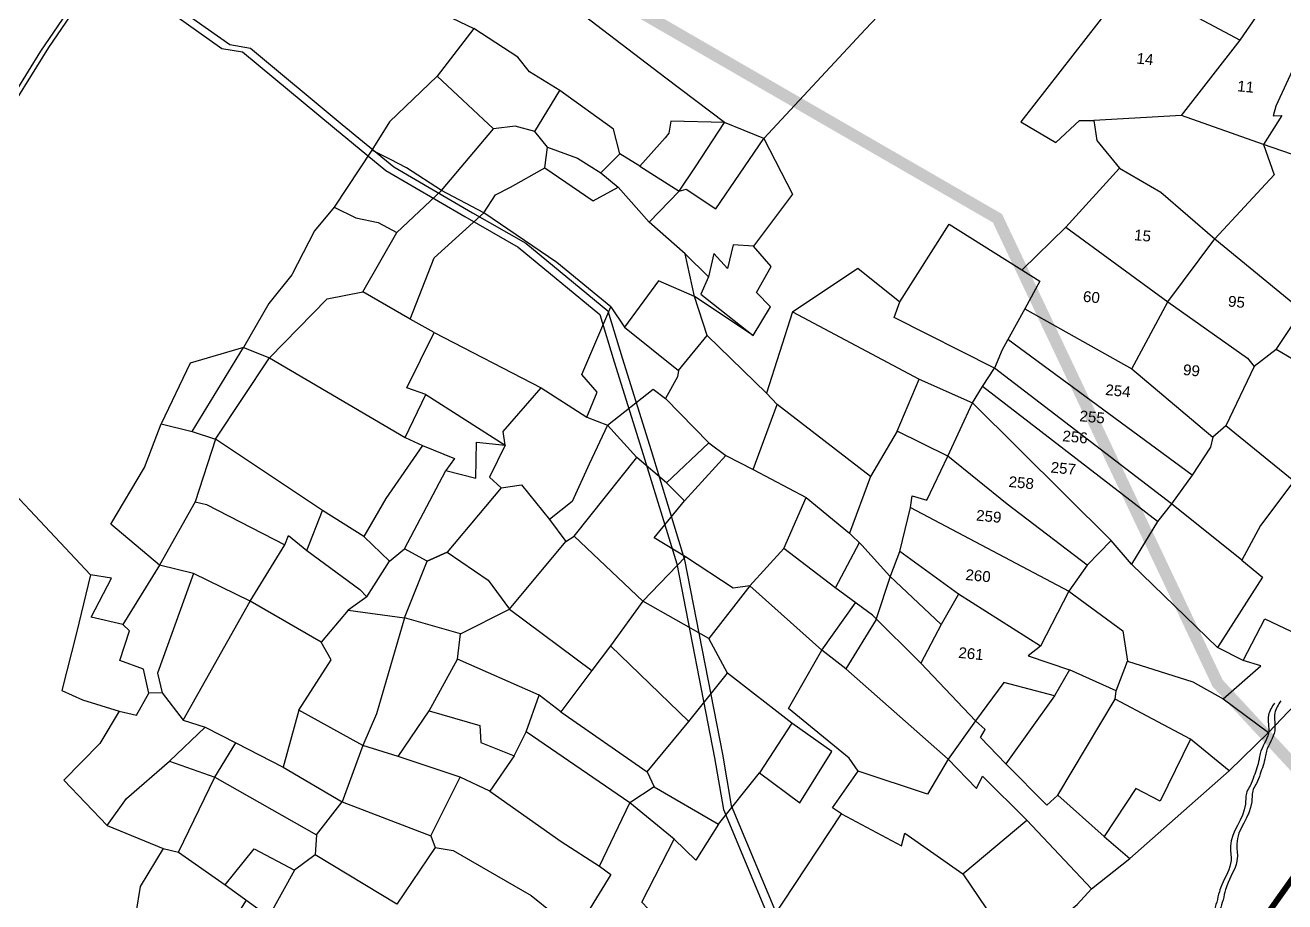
# Model space of a CAD drawing. Header units: millimetres. Extents: x 378349 to 385769, y 1843140 to 1853030.
# Drawn here: x 381897 to 384012, y 1848309 to 1849781 of the extents above; entities that cross this region are included whole.
import ezdxf

# ---------------------------------------------------------------- set-up
doc = ezdxf.new("R2010")
doc.units = ezdxf.units.MM
for name, color, linetype in [('BND', 6, 'Continuous'), ('Boundry', 5, 'Continuous'), ('Plot', 7, 'Continuous'), ('ROAD', 1, 'Continuous'), ('ROADS', 50, 'Continuous'), ('Stream', 4, 'Continuous'), ('TEXT', 7, 'Continuous')]:
    doc.layers.add(name, color=color, linetype=linetype)
doc.styles.get("Standard").update_dxf_attribs({"font": 'arial.ttf'})

msp = doc.modelspace()

# ---------------------------------------------------------------- linework, layer by layer
at = {"layer": 'BND', "lineweight": 30, "const_width": 10}
msp.add_lwpolyline([(384954.5, 1851052.3), (385140.9, 1850613.9), (385322.4, 1850152.6), (385460.7, 1849837.3), (385152, 1849518.7), (385119.7, 1849472.4), (384811.7, 1849128.7), (384576.7, 1849193.3), (384366.2, 1848960.2), (384423.3, 1848846), (384386.6, 1848757.7), (384288.6, 1848702.7), (384115.6, 1848475.2), (383876.6, 1848139.6), (383736.5, 1847947.5), (383596.7, 1847793.9), (383554.9, 1847824.3)], dxfattribs=at)
at = {"layer": 'Boundry'}
msp.add_lwpolyline([(384954.5, 1851052.3), (385140.9, 1850613.9), (385322.4, 1850152.6), (385460.7, 1849837.3), (385152, 1849518.7), (385119.7, 1849472.4), (384811.7, 1849128.7), (384576.7, 1849193.3), (384366.2, 1848960.2), (384423.3, 1848846), (384386.6, 1848757.7), (384288.6, 1848702.7), (384115.6, 1848475.2), (383876.6, 1848139.6), (383736.5, 1847947.5), (383596.7, 1847793.9), (383554.9, 1847824.3)], dxfattribs=at)
msp.add_lwpolyline([(384954.5, 1851052.3), (385140.9, 1850613.9), (385322.4, 1850152.6), (385460.7, 1849837.3), (385152, 1849518.7), (385119.7, 1849472.4), (384811.7, 1849128.7), (384576.7, 1849193.3), (384366.2, 1848960.2), (384423.3, 1848846), (384386.6, 1848757.7), (384288.6, 1848702.7), (384115.6, 1848475.2), (383876.6, 1848139.6), (383736.5, 1847947.5), (383596.7, 1847793.9), (383554.9, 1847824.3)], dxfattribs=at)
at = {"layer": 'Plot'}
for points in [[(382863.8, 1849533.2), (382892.8, 1849508.9), (382944.8, 1849450.3), (382995.3, 1849502.5), (383022.6, 1849543.5), (383071.7, 1849617.5), (382972.8, 1849692.2), (382771.8, 1849846), (382463.4, 1850061.9), (382330.5, 1850148), (382324.2, 1850060.6), (382342.2, 1850020.5), (382320.3, 1850006.1), (382393.4, 1849898.7), (382463.4, 1850061.9)], [(382863.8, 1849533.2), (382892.8, 1849508.9), (382944.8, 1849450.3), (382995.3, 1849502.5), (383022.6, 1849543.5), (383071.7, 1849617.5), (382972.8, 1849692.2), (382771.8, 1849846), (382463.4, 1850061.9), (382330.5, 1850148), (382324.2, 1850060.6), (382342.2, 1850020.5), (382320.3, 1850006.1), (382393.4, 1849898.7), (382463.4, 1850061.9)], [(382863.8, 1849533.2), (382892.8, 1849508.9), (382944.8, 1849450.3), (382995.3, 1849502.5), (383022.6, 1849543.5), (383071.7, 1849617.5), (382972.8, 1849692.2), (382771.8, 1849846), (382463.4, 1850061.9), (382330.5, 1850148), (382324.2, 1850060.6), (382342.2, 1850020.5), (382320.3, 1850006.1), (382393.4, 1849898.7), (382463.4, 1850061.9)], [(383952.7, 1850110.1), (383889.2, 1849997.8), (383868.5, 1849948.2), (383817.3, 1849895.2), (383788, 1849835.7), (383937.7, 1849755.9), (383981.2, 1849819.4)], [(383952.7, 1850110.1), (383889.2, 1849997.8), (383868.5, 1849948.2), (383817.3, 1849895.2), (383788, 1849835.7), (383937.7, 1849755.9), (383981.2, 1849819.4)], [(383952.7, 1850110.1), (383889.2, 1849997.8), (383868.5, 1849948.2), (383817.3, 1849895.2), (383788, 1849835.7), (383937.7, 1849755.9), (383981.2, 1849819.4)], [(383559.4, 1850094.6), (383528.7, 1850007.5), (383308.2, 1849774.4), (383137.7, 1849590.7), (383185.8, 1849497.3), (383120.1, 1849409.8), (383086.3, 1849412.1), (383076.8, 1849372.8), (383053.4, 1849397.7), (383044.7, 1849358.5), (383032, 1849329.3), (383119.7, 1849260.1), (383148.6, 1849308.2), (383125.2, 1849332.5), (383150, 1849376.1), (383120.1, 1849409.8)], [(383559.4, 1850094.6), (383528.7, 1850007.5), (383308.2, 1849774.4), (383137.7, 1849590.7), (383185.8, 1849497.3), (383120.1, 1849409.8), (383086.3, 1849412.1), (383076.8, 1849372.8), (383053.4, 1849397.7), (383044.7, 1849358.5), (383032, 1849329.3), (383119.7, 1849260.1), (383148.6, 1849308.2), (383125.2, 1849332.5), (383150, 1849376.1), (383120.1, 1849409.8)], [(383559.4, 1850094.6), (383528.7, 1850007.5), (383308.2, 1849774.4), (383137.7, 1849590.7), (383185.8, 1849497.3), (383120.1, 1849409.8), (383086.3, 1849412.1), (383076.8, 1849372.8), (383053.4, 1849397.7), (383044.7, 1849358.5), (383032, 1849329.3), (383119.7, 1849260.1), (383148.6, 1849308.2), (383125.2, 1849332.5), (383150, 1849376.1), (383120.1, 1849409.8)], [(382393.4, 1849898.7), (382650.6, 1849775.7)], [(382393.4, 1849898.7), (382650.6, 1849775.7)], [(382393.4, 1849898.7), (382650.6, 1849775.7)], [(383788, 1849835.7), (383743.6, 1849843), (383569.1, 1849618.7), (383627.9, 1849584), (383667.6, 1849621.2), (383691.8, 1849621.1), (383696.8, 1849587.2), (383735, 1849541), (383804, 1849500.7), (383894.8, 1849422.1), (384041.3, 1849301.9), (384101, 1849381.7), (384169.7, 1849514.3), (383976.8, 1849580.9), (383994.3, 1849529.8), (383894.8, 1849422.1)], [(383788, 1849835.7), (383743.6, 1849843), (383569.1, 1849618.7), (383627.9, 1849584), (383667.6, 1849621.2), (383691.8, 1849621.1), (383696.8, 1849587.2), (383735, 1849541), (383804, 1849500.7), (383894.8, 1849422.1), (384041.3, 1849301.9), (384101, 1849381.7), (384169.7, 1849514.3), (383976.8, 1849580.9), (383994.3, 1849529.8), (383894.8, 1849422.1)], [(383788, 1849835.7), (383743.6, 1849843), (383569.1, 1849618.7), (383627.9, 1849584), (383667.6, 1849621.2), (383691.8, 1849621.1), (383696.8, 1849587.2), (383735, 1849541), (383804, 1849500.7), (383894.8, 1849422.1), (384041.3, 1849301.9), (384101, 1849381.7), (384169.7, 1849514.3), (383976.8, 1849580.9), (383994.3, 1849529.8), (383894.8, 1849422.1)], [(384059.7, 1849779.4), (383997.6, 1849645.3), (383993, 1849629), (384007.3, 1849629.6), (383976.8, 1849580.9)], [(384059.7, 1849779.4), (383997.6, 1849645.3), (383993, 1849629), (384007.3, 1849629.6), (383976.8, 1849580.9)], [(384059.7, 1849779.4), (383997.6, 1849645.3), (383993, 1849629), (384007.3, 1849629.6), (383976.8, 1849580.9)], [(383137.7, 1849590.7), (383071.7, 1849617.5), (382981.4, 1849619.7), (382978, 1849599.6), (382972.1, 1849591.8), (382929.6, 1849544.4), (382895.5, 1849564.8), (382885.2, 1849606.3), (382794.8, 1849671.4), (382744.2, 1849702.9), (382724.7, 1849727.4), (382650.6, 1849775.7), (382589.1, 1849695.7), (382508.9, 1849618.6), (382479.2, 1849571.4), (382416.1, 1849475.3), (382383.2, 1849436), (382345, 1849361.9), (382306.5, 1849313.8), (382263.7, 1849239.8), (382174.2, 1849213.5), (382125.5, 1849111.9), (382177.6, 1849099.1), (382263.7, 1849239.8), (382307.2, 1849222.5), (382404.4, 1849321.8), (382464.3, 1849333.4), (382521.3, 1849433.1), (382596.4, 1849503.7), (382683.6, 1849606.9), (382589.1, 1849695.7), (382589.1, 1849695.7)], [(383137.7, 1849590.7), (383071.7, 1849617.5), (382981.4, 1849619.7), (382978, 1849599.6), (382972.1, 1849591.8), (382929.6, 1849544.4), (382895.5, 1849564.8), (382885.2, 1849606.3), (382794.8, 1849671.4), (382744.2, 1849702.9), (382724.7, 1849727.4), (382650.6, 1849775.7), (382589.1, 1849695.7), (382508.9, 1849618.6), (382479.2, 1849571.4), (382416.1, 1849475.3), (382383.2, 1849436), (382345, 1849361.9), (382306.5, 1849313.8), (382263.7, 1849239.8), (382174.2, 1849213.5), (382125.5, 1849111.9), (382177.6, 1849099.1), (382263.7, 1849239.8), (382307.2, 1849222.5), (382404.4, 1849321.8), (382464.3, 1849333.4), (382521.3, 1849433.1), (382596.4, 1849503.7), (382683.6, 1849606.9), (382589.1, 1849695.7), (382589.1, 1849695.7)], [(383137.7, 1849590.7), (383071.7, 1849617.5), (382981.4, 1849619.7), (382978, 1849599.6), (382972.1, 1849591.8), (382929.6, 1849544.4), (382895.5, 1849564.8), (382885.2, 1849606.3), (382794.8, 1849671.4), (382744.2, 1849702.9), (382724.7, 1849727.4), (382650.6, 1849775.7), (382589.1, 1849695.7), (382508.9, 1849618.6), (382479.2, 1849571.4), (382416.1, 1849475.3), (382383.2, 1849436), (382345, 1849361.9), (382306.5, 1849313.8), (382263.7, 1849239.8), (382174.2, 1849213.5), (382125.5, 1849111.9), (382177.6, 1849099.1), (382263.7, 1849239.8), (382307.2, 1849222.5), (382404.4, 1849321.8), (382464.3, 1849333.4), (382521.3, 1849433.1), (382596.4, 1849503.7), (382683.6, 1849606.9), (382589.1, 1849695.7), (382589.1, 1849695.7)], [(383839, 1849629.5), (383937.7, 1849755.9)], [(383839, 1849629.5), (383937.7, 1849755.9)], [(383839, 1849629.5), (383937.7, 1849755.9)], [(382753.2, 1849602.8), (382794.8, 1849671.4)], [(382753.2, 1849602.8), (382794.8, 1849671.4)], [(382753.2, 1849602.8), (382794.8, 1849671.4)], [(382667.1, 1849466.2), (382687.2, 1849496), (382712.3, 1849509.2), (382770, 1849541.5), (382774.3, 1849576), (382753.2, 1849602.8), (382720.2, 1849611.5), (382683.6, 1849606.9)], [(382667.1, 1849466.2), (382687.2, 1849496), (382712.3, 1849509.2), (382770, 1849541.5), (382774.3, 1849576), (382753.2, 1849602.8), (382720.2, 1849611.5), (382683.6, 1849606.9)], [(382667.1, 1849466.2), (382687.2, 1849496), (382712.3, 1849509.2), (382770, 1849541.5), (382774.3, 1849576), (382753.2, 1849602.8), (382720.2, 1849611.5), (382683.6, 1849606.9)], [(383976.8, 1849580.9), (383839, 1849629.5), (383691.8, 1849621.1)], [(383976.8, 1849580.9), (383839, 1849629.5), (383691.8, 1849621.1)], [(383976.8, 1849580.9), (383839, 1849629.5), (383691.8, 1849621.1)], [(382995.3, 1849502.5), (383006.9, 1849505.8), (383057.1, 1849472.9), (383137.7, 1849590.7)], [(382995.3, 1849502.5), (383006.9, 1849505.8), (383057.1, 1849472.9), (383137.7, 1849590.7)], [(382995.3, 1849502.5), (383006.9, 1849505.8), (383057.1, 1849472.9), (383137.7, 1849590.7)], [(382596.4, 1849503.7), (382537.4, 1849541.7), (382510.7, 1849555.6), (382479.2, 1849571.4)], [(382596.4, 1849503.7), (382537.4, 1849541.7), (382510.7, 1849555.6), (382479.2, 1849571.4)], [(382596.4, 1849503.7), (382537.4, 1849541.7), (382510.7, 1849555.6), (382479.2, 1849571.4)], [(382774.3, 1849576), (382824.7, 1849557.7), (382863.8, 1849533.2), (382895.5, 1849564.8)], [(382774.3, 1849576), (382824.7, 1849557.7), (382863.8, 1849533.2), (382895.5, 1849564.8)], [(382774.3, 1849576), (382824.7, 1849557.7), (382863.8, 1849533.2), (382895.5, 1849564.8)], [(382770, 1849541.5), (382850.9, 1849486.2), (382892.8, 1849508.9)], [(382770, 1849541.5), (382850.9, 1849486.2), (382892.8, 1849508.9)], [(382770, 1849541.5), (382850.9, 1849486.2), (382892.8, 1849508.9)], [(382929.6, 1849544.4), (382995.3, 1849502.5)], [(382929.6, 1849544.4), (382995.3, 1849502.5)], [(382929.6, 1849544.4), (382995.3, 1849502.5)], [(383735, 1849541), (383644.6, 1849442), (383571.5, 1849370.4)], [(383735, 1849541), (383644.6, 1849442), (383571.5, 1849370.4)], [(383735, 1849541), (383644.6, 1849442), (383571.5, 1849370.4)], [(382465.9, 1848922.5), (382396.2, 1848966.4), (382216.6, 1849086), (382182.8, 1848980.6), (382122.6, 1848874.5), (382061.2, 1848774.8), (382007.9, 1848787.5), (382042.3, 1848852.7), (382006.7, 1848858.3), (381794.2, 1849084.5), (381513.9, 1849401.1), (381635.5, 1849489.3), (381605.1, 1849516.6), (381550.7, 1849484.9), (381474.6, 1849467.2), (381513.9, 1849401.1)], [(382465.9, 1848922.5), (382396.2, 1848966.4), (382216.6, 1849086), (382182.8, 1848980.6), (382122.6, 1848874.5), (382061.2, 1848774.8), (382007.9, 1848787.5), (382042.3, 1848852.7), (382006.7, 1848858.3), (381794.2, 1849084.5), (381513.9, 1849401.1), (381635.5, 1849489.3), (381605.1, 1849516.6), (381550.7, 1849484.9), (381474.6, 1849467.2), (381513.9, 1849401.1)], [(382465.9, 1848922.5), (382396.2, 1848966.4), (382216.6, 1849086), (382182.8, 1848980.6), (382122.6, 1848874.5), (382061.2, 1848774.8), (382007.9, 1848787.5), (382042.3, 1848852.7), (382006.7, 1848858.3), (381794.2, 1849084.5), (381513.9, 1849401.1), (381635.5, 1849489.3), (381605.1, 1849516.6), (381550.7, 1849484.9), (381474.6, 1849467.2), (381513.9, 1849401.1)], [(382543.5, 1849287.5), (382583.9, 1849390.6), (382667.1, 1849466.2), (382596.4, 1849503.7)], [(382543.5, 1849287.5), (382583.9, 1849390.6), (382667.1, 1849466.2), (382596.4, 1849503.7)], [(382543.5, 1849287.5), (382583.9, 1849390.6), (382667.1, 1849466.2), (382596.4, 1849503.7)], [(382416.1, 1849475.3), (382452.3, 1849457.8), (382489.8, 1849449.6), (382521.3, 1849433.1)], [(382416.1, 1849475.3), (382452.3, 1849457.8), (382489.8, 1849449.6), (382521.3, 1849433.1)], [(382416.1, 1849475.3), (382452.3, 1849457.8), (382489.8, 1849449.6), (382521.3, 1849433.1)], [(382880.6, 1849308), (382790.1, 1849382.6), (382667.1, 1849466.2)], [(382880.6, 1849308), (382790.1, 1849382.6), (382667.1, 1849466.2)], [(382880.6, 1849308), (382790.1, 1849382.6), (382667.1, 1849466.2)], [(383005.7, 1849397.4), (382944.8, 1849450.3)], [(383005.7, 1849397.4), (382944.8, 1849450.3)], [(383005.7, 1849397.4), (382944.8, 1849450.3)], [(383185.9, 1849300), (383295.4, 1849373.2), (383366, 1849316.8), (383449, 1849447.2), (383601.2, 1849351.5), (383576.1, 1849305.1), (383537.6, 1849236.2), (383524.7, 1849205.3), (383356.5, 1849290.1), (383366, 1849316.8)], [(383185.9, 1849300), (383295.4, 1849373.2), (383366, 1849316.8), (383449, 1849447.2), (383601.2, 1849351.5), (383576.1, 1849305.1), (383537.6, 1849236.2), (383524.7, 1849205.3), (383356.5, 1849290.1), (383366, 1849316.8)], [(383185.9, 1849300), (383295.4, 1849373.2), (383366, 1849316.8), (383449, 1849447.2), (383601.2, 1849351.5), (383576.1, 1849305.1), (383537.6, 1849236.2), (383524.7, 1849205.3), (383356.5, 1849290.1), (383366, 1849316.8)], [(383644.6, 1849442), (383816.1, 1849316.8), (383949.5, 1849222.2), (383960.9, 1849208)], [(383644.6, 1849442), (383816.1, 1849316.8), (383949.5, 1849222.2), (383960.9, 1849208)], [(383644.6, 1849442), (383816.1, 1849316.8), (383949.5, 1849222.2), (383960.9, 1849208)], [(383755.5, 1849204.4), (383816.1, 1849316.8), (383894.8, 1849422.1)], [(383755.5, 1849204.4), (383816.1, 1849316.8), (383894.8, 1849422.1)], [(383755.5, 1849204.4), (383816.1, 1849316.8), (383894.8, 1849422.1)], [(383316.6, 1849023.6), (383159.9, 1849144.4), (383142.2, 1849163.2), (383042.3, 1849260.1), (383021.3, 1849325.7), (383005.7, 1849397.4), (383044.7, 1849358.5)], [(383316.6, 1849023.6), (383159.9, 1849144.4), (383142.2, 1849163.2), (383042.3, 1849260.1), (383021.3, 1849325.7), (383005.7, 1849397.4), (383044.7, 1849358.5)], [(383316.6, 1849023.6), (383159.9, 1849144.4), (383142.2, 1849163.2), (383042.3, 1849260.1), (383021.3, 1849325.7), (383005.7, 1849397.4), (383044.7, 1849358.5)], [(383119.7, 1849260.1), (383021.3, 1849325.7), (382960.7, 1849351.8), (382903.3, 1849274.2), (382994.1, 1849201.4), (383042.3, 1849260.1)], [(383119.7, 1849260.1), (383021.3, 1849325.7), (382960.7, 1849351.8), (382903.3, 1849274.2), (382994.1, 1849201.4), (383042.3, 1849260.1)], [(383119.7, 1849260.1), (383021.3, 1849325.7), (382960.7, 1849351.8), (382903.3, 1849274.2), (382994.1, 1849201.4), (383042.3, 1849260.1)], [(382177.6, 1849099.1), (382216.6, 1849086), (382307.2, 1849222.5), (382535.3, 1849088.9), (382570.1, 1849160.8), (382537.8, 1849172), (382583.8, 1849265), (382543.5, 1849287.5), (382464.3, 1849333.4)], [(382177.6, 1849099.1), (382216.6, 1849086), (382307.2, 1849222.5), (382535.3, 1849088.9), (382570.1, 1849160.8), (382537.8, 1849172), (382583.8, 1849265), (382543.5, 1849287.5), (382464.3, 1849333.4)], [(382177.6, 1849099.1), (382216.6, 1849086), (382307.2, 1849222.5), (382535.3, 1849088.9), (382570.1, 1849160.8), (382537.8, 1849172), (382583.8, 1849265), (382543.5, 1849287.5), (382464.3, 1849333.4)], [(382840.3, 1849123.1), (382857.9, 1849164.7), (382831.9, 1849194.9), (382880.6, 1849308), (382903.3, 1849274.2)], [(382840.3, 1849123.1), (382857.9, 1849164.7), (382831.9, 1849194.9), (382880.6, 1849308), (382903.3, 1849274.2)], [(382840.3, 1849123.1), (382857.9, 1849164.7), (382831.9, 1849194.9), (382880.6, 1849308), (382903.3, 1849274.2)], [(383185.9, 1849300), (383142.2, 1849163.2)], [(383185.9, 1849300), (383142.2, 1849163.2)], [(383185.9, 1849300), (383142.2, 1849163.2)], [(383185.9, 1849300), (383398.2, 1849186.9), (383487.9, 1849146.8), (383504.9, 1849174.7), (383524.7, 1849205.3)], [(383185.9, 1849300), (383398.2, 1849186.9), (383487.9, 1849146.8), (383504.9, 1849174.7), (383524.7, 1849205.3)], [(383185.9, 1849300), (383398.2, 1849186.9), (383487.9, 1849146.8), (383504.9, 1849174.7), (383524.7, 1849205.3)], [(383576.1, 1849305.1), (383755.5, 1849204.4), (383891.5, 1849089.3)], [(383576.1, 1849305.1), (383755.5, 1849204.4), (383891.5, 1849089.3)], [(383576.1, 1849305.1), (383755.5, 1849204.4), (383891.5, 1849089.3)], [(384206, 1849104.8), (384131.1, 1849158.2), (383998, 1849236.7), (384041.3, 1849301.9)], [(384206, 1849104.8), (384131.1, 1849158.2), (383998, 1849236.7), (384041.3, 1849301.9)], [(384206, 1849104.8), (384131.1, 1849158.2), (383998, 1849236.7), (384041.3, 1849301.9)], [(382583.8, 1849265), (382763.7, 1849172.5), (382840.3, 1849123.1), (382875.3, 1849109.7), (382951.6, 1849170.1), (382972.3, 1849154.4)], [(382583.8, 1849265), (382763.7, 1849172.5), (382840.3, 1849123.1), (382875.3, 1849109.7), (382951.6, 1849170.1), (382972.3, 1849154.4)], [(382583.8, 1849265), (382763.7, 1849172.5), (382840.3, 1849123.1), (382875.3, 1849109.7), (382951.6, 1849170.1), (382972.3, 1849154.4)], [(383856.7, 1849025.4), (383547.5, 1849253.4)], [(383856.7, 1849025.4), (383547.5, 1849253.4)], [(383856.7, 1849025.4), (383547.5, 1849253.4)], [(383998, 1849236.7), (383960.9, 1849208), (383913.5, 1849108.3), (383891.5, 1849089.3), (383887.4, 1849072.7), (383856.7, 1849025.4), (383822.4, 1848977.7), (383798.8, 1848947.8), (383755.2, 1848876.2), (383720.8, 1848916.2), (383680.6, 1848874.4), (383649.6, 1848830.7), (383602.3, 1848738.7), (383581.2, 1848722.1), (383650.7, 1848698.7), (383625.4, 1848655.1), (383540.6, 1848677.8), (383492.9, 1848613.1), (383401.4, 1848710.3), (383320.1, 1848790.7), (383256.6, 1848836.8), (383171, 1848902.8), (383208.8, 1848988), (383281.4, 1848928.5), (383302.4, 1848908), (383349.4, 1848855.9), (383435.5, 1848775.2), (383401.4, 1848710.3)], [(383998, 1849236.7), (383960.9, 1849208), (383913.5, 1849108.3), (383891.5, 1849089.3), (383887.4, 1849072.7), (383856.7, 1849025.4), (383822.4, 1848977.7), (383798.8, 1848947.8), (383755.2, 1848876.2), (383720.8, 1848916.2), (383680.6, 1848874.4), (383649.6, 1848830.7), (383602.3, 1848738.7), (383581.2, 1848722.1), (383650.7, 1848698.7), (383625.4, 1848655.1), (383540.6, 1848677.8), (383492.9, 1848613.1), (383401.4, 1848710.3), (383320.1, 1848790.7), (383256.6, 1848836.8), (383171, 1848902.8), (383208.8, 1848988), (383281.4, 1848928.5), (383302.4, 1848908), (383349.4, 1848855.9), (383435.5, 1848775.2), (383401.4, 1848710.3)], [(383998, 1849236.7), (383960.9, 1849208), (383913.5, 1849108.3), (383891.5, 1849089.3), (383887.4, 1849072.7), (383856.7, 1849025.4), (383822.4, 1848977.7), (383798.8, 1848947.8), (383755.2, 1848876.2), (383720.8, 1848916.2), (383680.6, 1848874.4), (383649.6, 1848830.7), (383602.3, 1848738.7), (383581.2, 1848722.1), (383650.7, 1848698.7), (383625.4, 1848655.1), (383540.6, 1848677.8), (383492.9, 1848613.1), (383401.4, 1848710.3), (383320.1, 1848790.7), (383256.6, 1848836.8), (383171, 1848902.8), (383208.8, 1848988), (383281.4, 1848928.5), (383302.4, 1848908), (383349.4, 1848855.9), (383435.5, 1848775.2), (383401.4, 1848710.3)], [(382994.1, 1849201.4), (382992.6, 1849190.5), (382972.3, 1849154.4), (383045.1, 1849079.8), (383073.6, 1849058.8), (383119.7, 1849035.1), (383159.9, 1849144.4)], [(382994.1, 1849201.4), (382992.6, 1849190.5), (382972.3, 1849154.4), (383045.1, 1849079.8), (383073.6, 1849058.8), (383119.7, 1849035.1), (383159.9, 1849144.4)], [(382994.1, 1849201.4), (382992.6, 1849190.5), (382972.3, 1849154.4), (383045.1, 1849079.8), (383073.6, 1849058.8), (383119.7, 1849035.1), (383159.9, 1849144.4)], [(383680.6, 1848874.4), (383546, 1848977.2), (383446.4, 1849057.5), (383361.7, 1849099.4), (383398.2, 1849186.9)], [(383680.6, 1848874.4), (383546, 1848977.2), (383446.4, 1849057.5), (383361.7, 1849099.4), (383398.2, 1849186.9)], [(383680.6, 1848874.4), (383546, 1848977.2), (383446.4, 1849057.5), (383361.7, 1849099.4), (383398.2, 1849186.9)], [(383822.4, 1848977.7), (383524.7, 1849205.3)], [(383822.4, 1848977.7), (383524.7, 1849205.3)], [(383822.4, 1848977.7), (383524.7, 1849205.3)], [(382570.1, 1849160.8), (382702.9, 1849075.9), (382699.6, 1849098.9), (382763.7, 1849172.5)], [(382570.1, 1849160.8), (382702.9, 1849075.9), (382699.6, 1849098.9), (382763.7, 1849172.5)], [(382570.1, 1849160.8), (382702.9, 1849075.9), (382699.6, 1849098.9), (382763.7, 1849172.5)], [(383798.8, 1848947.8), (383504.9, 1849174.7)], [(383798.8, 1848947.8), (383504.9, 1849174.7)], [(383798.8, 1848947.8), (383504.9, 1849174.7)], [(383351.1, 1848857.5), (383366, 1848897.7), (383383.6, 1848971.3), (383386.9, 1848991.2), (383411.3, 1848983.9), (383446.4, 1849057.5), (383487.9, 1849146.8), (383720.8, 1848916.2)], [(383351.1, 1848857.5), (383366, 1848897.7), (383383.6, 1848971.3), (383386.9, 1848991.2), (383411.3, 1848983.9), (383446.4, 1849057.5), (383487.9, 1849146.8), (383720.8, 1848916.2)], [(383351.1, 1848857.5), (383366, 1848897.7), (383383.6, 1848971.3), (383386.9, 1848991.2), (383411.3, 1848983.9), (383446.4, 1849057.5), (383487.9, 1849146.8), (383720.8, 1848916.2)], [(384131.1, 1849158.2), (384101.2, 1849067.2), (384058.5, 1848985.9), (384027.6, 1849015.6), (383913.5, 1849108.3)], [(384131.1, 1849158.2), (384101.2, 1849067.2), (384058.5, 1848985.9), (384027.6, 1849015.6), (383913.5, 1849108.3)], [(384131.1, 1849158.2), (384101.2, 1849067.2), (384058.5, 1848985.9), (384027.6, 1849015.6), (383913.5, 1849108.3)], [(382470.8, 1848821.2), (382439.3, 1848798.8), (382394, 1848745.5), (382275.1, 1848813.9), (382179.8, 1848860.3), (382122.6, 1848874.5), (382041, 1848943.2), (382097.4, 1849038.3), (382125.5, 1849111.9)], [(382470.8, 1848821.2), (382439.3, 1848798.8), (382394, 1848745.5), (382275.1, 1848813.9), (382179.8, 1848860.3), (382122.6, 1848874.5), (382041, 1848943.2), (382097.4, 1849038.3), (382125.5, 1849111.9)], [(382470.8, 1848821.2), (382439.3, 1848798.8), (382394, 1848745.5), (382275.1, 1848813.9), (382179.8, 1848860.3), (382122.6, 1848874.5), (382041, 1848943.2), (382097.4, 1849038.3), (382125.5, 1849111.9)], [(383004.1, 1848982.7), (382974.2, 1849013), (382924.1, 1849055.1), (382875.3, 1849109.7), (382844.3, 1849043.9), (382815.7, 1848981.7), (382777.4, 1848951.1), (382804.8, 1848914.1), (382819.2, 1848923.4), (382924.1, 1849055.1)], [(383004.1, 1848982.7), (382974.2, 1849013), (382924.1, 1849055.1), (382875.3, 1849109.7), (382844.3, 1849043.9), (382815.7, 1848981.7), (382777.4, 1848951.1), (382804.8, 1848914.1), (382819.2, 1848923.4), (382924.1, 1849055.1)], [(383004.1, 1848982.7), (382974.2, 1849013), (382924.1, 1849055.1), (382875.3, 1849109.7), (382844.3, 1849043.9), (382815.7, 1848981.7), (382777.4, 1848951.1), (382804.8, 1848914.1), (382819.2, 1848923.4), (382924.1, 1849055.1)], [(382535.3, 1849088.9), (382564.3, 1849075.5), (382618.2, 1849053.4), (382603.4, 1849033.2), (382654.1, 1849020.5), (382655.1, 1849081.3), (382702.9, 1849075.9), (382677, 1849022.3), (382696.6, 1849004.1), (382730.6, 1849009.3), (382777.4, 1848951.1)], [(382535.3, 1849088.9), (382564.3, 1849075.5), (382618.2, 1849053.4), (382603.4, 1849033.2), (382654.1, 1849020.5), (382655.1, 1849081.3), (382702.9, 1849075.9), (382677, 1849022.3), (382696.6, 1849004.1), (382730.6, 1849009.3), (382777.4, 1848951.1)], [(382535.3, 1849088.9), (382564.3, 1849075.5), (382618.2, 1849053.4), (382603.4, 1849033.2), (382654.1, 1849020.5), (382655.1, 1849081.3), (382702.9, 1849075.9), (382677, 1849022.3), (382696.6, 1849004.1), (382730.6, 1849009.3), (382777.4, 1848951.1)], [(383361.7, 1849099.4), (383316.6, 1849023.6), (383281.4, 1848928.5)], [(383361.7, 1849099.4), (383316.6, 1849023.6), (383281.4, 1848928.5)], [(383361.7, 1849099.4), (383316.6, 1849023.6), (383281.4, 1848928.5)], [(382564.3, 1849075.5), (382502.8, 1848986.3), (382465.9, 1848922.5), (382508.8, 1848881.1), (382534.2, 1848902.2)], [(382564.3, 1849075.5), (382502.8, 1848986.3), (382465.9, 1848922.5), (382508.8, 1848881.1), (382534.2, 1848902.2)], [(382564.3, 1849075.5), (382502.8, 1848986.3), (382465.9, 1848922.5), (382508.8, 1848881.1), (382534.2, 1848902.2)], [(382974.2, 1849013), (383045.1, 1849079.8)], [(382974.2, 1849013), (383045.1, 1849079.8)], [(382974.2, 1849013), (383045.1, 1849079.8)], [(383326.4, 1848783.1), (383275.4, 1848700.6), (383235.2, 1848732.1), (383114.2, 1848839.9), (383086.1, 1848835.7), (383006.2, 1848888.7), (382953.2, 1848920.5), (383004.1, 1848982.7), (383073.6, 1849058.8)], [(383326.4, 1848783.1), (383275.4, 1848700.6), (383235.2, 1848732.1), (383114.2, 1848839.9), (383086.1, 1848835.7), (383006.2, 1848888.7), (382953.2, 1848920.5), (383004.1, 1848982.7), (383073.6, 1849058.8)], [(383326.4, 1848783.1), (383275.4, 1848700.6), (383235.2, 1848732.1), (383114.2, 1848839.9), (383086.1, 1848835.7), (383006.2, 1848888.7), (382953.2, 1848920.5), (383004.1, 1848982.7), (383073.6, 1849058.8)], [(382696.6, 1849004.1), (382605.5, 1848896.4), (382572.1, 1848881.2), (382534.2, 1848902.2), (382603.4, 1849033.2)], [(382696.6, 1849004.1), (382605.5, 1848896.4), (382572.1, 1848881.2), (382534.2, 1848902.2), (382603.4, 1849033.2)], [(382696.6, 1849004.1), (382605.5, 1848896.4), (382572.1, 1848881.2), (382534.2, 1848902.2), (382603.4, 1849033.2)], [(383119.7, 1849035.1), (383208.8, 1848988)], [(383119.7, 1849035.1), (383208.8, 1848988)], [(383119.7, 1849035.1), (383208.8, 1848988)], [(384027.6, 1849015.6), (383971.6, 1848941.1), (383940.5, 1848883.2), (383822.4, 1848977.7)], [(384027.6, 1849015.6), (383971.6, 1848941.1), (383940.5, 1848883.2), (383822.4, 1848977.7)], [(384027.6, 1849015.6), (383971.6, 1848941.1), (383940.5, 1848883.2), (383822.4, 1848977.7)], [(382182.8, 1848980.6), (382201.6, 1848976.3), (382333.2, 1848908.8), (382339.3, 1848924.5), (382369.9, 1848899.4), (382396.2, 1848966.4)], [(382182.8, 1848980.6), (382201.6, 1848976.3), (382333.2, 1848908.8), (382339.3, 1848924.5), (382369.9, 1848899.4), (382396.2, 1848966.4)], [(382182.8, 1848980.6), (382201.6, 1848976.3), (382333.2, 1848908.8), (382339.3, 1848924.5), (382369.9, 1848899.4), (382396.2, 1848966.4)], [(383383.6, 1848971.3), (383649.6, 1848830.7)], [(383383.6, 1848971.3), (383649.6, 1848830.7)], [(383383.6, 1848971.3), (383649.6, 1848830.7)], [(383942.7, 1848714.6), (383978.8, 1848784.4), (384067.4, 1848742.6), (384141.5, 1848950.3)], [(383942.7, 1848714.6), (383978.8, 1848784.4), (384067.4, 1848742.6), (384141.5, 1848950.3)], [(383942.7, 1848714.6), (383978.8, 1848784.4), (384067.4, 1848742.6), (384141.5, 1848950.3)], [(382439.3, 1848798.8), (382534.3, 1848785.9), (382572.1, 1848881.2), (382605.5, 1848896.4), (382674.6, 1848849.1), (382710.3, 1848800.9), (382804.8, 1848914.1), (382819.2, 1848923.4), (382934.4, 1848814.3), (383006.2, 1848888.7)], [(382439.3, 1848798.8), (382534.3, 1848785.9), (382572.1, 1848881.2), (382605.5, 1848896.4), (382674.6, 1848849.1), (382710.3, 1848800.9), (382804.8, 1848914.1), (382819.2, 1848923.4), (382934.4, 1848814.3), (383006.2, 1848888.7)], [(382439.3, 1848798.8), (382534.3, 1848785.9), (382572.1, 1848881.2), (382605.5, 1848896.4), (382674.6, 1848849.1), (382710.3, 1848800.9), (382804.8, 1848914.1), (382819.2, 1848923.4), (382934.4, 1848814.3), (383006.2, 1848888.7)], [(383297.9, 1848912.1), (383257.1, 1848836.2)], [(383297.9, 1848912.1), (383257.1, 1848836.2)], [(383297.9, 1848912.1), (383257.1, 1848836.2)], [(382127.1, 1848660.1), (382162.3, 1848614.5), (382275.1, 1848813.9), (382333.2, 1848908.8)], [(382127.1, 1848660.1), (382162.3, 1848614.5), (382275.1, 1848813.9), (382333.2, 1848908.8)], [(382127.1, 1848660.1), (382162.3, 1848614.5), (382275.1, 1848813.9), (382333.2, 1848908.8)], [(382369.9, 1848899.4), (382459, 1848833.7), (382470.8, 1848821.2), (382508.8, 1848881.1)], [(382369.9, 1848899.4), (382459, 1848833.7), (382470.8, 1848821.2), (382508.8, 1848881.1)], [(382369.9, 1848899.4), (382459, 1848833.7), (382470.8, 1848821.2), (382508.8, 1848881.1)], [(383171, 1848902.8), (383114.2, 1848839.9)], [(383171, 1848902.8), (383114.2, 1848839.9)], [(383171, 1848902.8), (383114.2, 1848839.9)], [(383602.3, 1848738.7), (383464.4, 1848826), (383366, 1848897.7)], [(383602.3, 1848738.7), (383464.4, 1848826), (383366, 1848897.7)], [(383602.3, 1848738.7), (383464.4, 1848826), (383366, 1848897.7)], [(383940.5, 1848883.2), (383974.8, 1848854.4), (383899.3, 1848736.6), (383755.2, 1848876.2)], [(383940.5, 1848883.2), (383974.8, 1848854.4), (383899.3, 1848736.6), (383755.2, 1848876.2)], [(383940.5, 1848883.2), (383974.8, 1848854.4), (383899.3, 1848736.6), (383755.2, 1848876.2)], [(383908.7, 1848650.1), (383985.1, 1848593.7), (384250.7, 1848872.9)], [(383908.7, 1848650.1), (383985.1, 1848593.7), (384250.7, 1848872.9)], [(383908.7, 1848650.1), (383985.1, 1848593.7), (384250.7, 1848872.9)], [(382006.7, 1848858.3), (381983.4, 1848760.7), (381958.5, 1848663.9), (381993.4, 1848648.4), (382055.1, 1848629.6), (382084.1, 1848622.7), (382104.6, 1848659.8), (382095.7, 1848699.9), (382055.9, 1848714.5), (382072.2, 1848764.2), (382061.2, 1848774.8)], [(382006.7, 1848858.3), (381983.4, 1848760.7), (381958.5, 1848663.9), (381993.4, 1848648.4), (382055.1, 1848629.6), (382084.1, 1848622.7), (382104.6, 1848659.8), (382095.7, 1848699.9), (382055.9, 1848714.5), (382072.2, 1848764.2), (382061.2, 1848774.8)], [(382006.7, 1848858.3), (381983.4, 1848760.7), (381958.5, 1848663.9), (381993.4, 1848648.4), (382055.1, 1848629.6), (382084.1, 1848622.7), (382104.6, 1848659.8), (382095.7, 1848699.9), (382055.9, 1848714.5), (382072.2, 1848764.2), (382061.2, 1848774.8)], [(382179.8, 1848860.3), (382119.2, 1848693.4), (382127.1, 1848660.1), (382104.6, 1848659.8)], [(382179.8, 1848860.3), (382119.2, 1848693.4), (382127.1, 1848660.1), (382104.6, 1848659.8)], [(382179.8, 1848860.3), (382119.2, 1848693.4), (382127.1, 1848660.1), (382104.6, 1848659.8)], [(383326.4, 1848783.1), (383351.1, 1848857.5)], [(383326.4, 1848783.1), (383351.1, 1848857.5)], [(383326.4, 1848783.1), (383351.1, 1848857.5)], [(383114.2, 1848839.9), (383045.2, 1848751.5)], [(383114.2, 1848839.9), (383045.2, 1848751.5)], [(383114.2, 1848839.9), (383045.2, 1848751.5)], [(383649.6, 1848830.7), (383740.7, 1848764.3), (383748.1, 1848713.4), (383858.2, 1848678.9), (383908.7, 1848650.1), (383971.9, 1848705.6), (383942.7, 1848714.6), (383899.3, 1848736.6)], [(383649.6, 1848830.7), (383740.7, 1848764.3), (383748.1, 1848713.4), (383858.2, 1848678.9), (383908.7, 1848650.1), (383971.9, 1848705.6), (383942.7, 1848714.6), (383899.3, 1848736.6)], [(383649.6, 1848830.7), (383740.7, 1848764.3), (383748.1, 1848713.4), (383858.2, 1848678.9), (383908.7, 1848650.1), (383971.9, 1848705.6), (383942.7, 1848714.6), (383899.3, 1848736.6)], [(382934.4, 1848814.3), (382879.9, 1848739.2), (382848.5, 1848697.8), (382796.6, 1848628.4), (382760.4, 1848656.3), (382623.2, 1848716.7), (382628.1, 1848759.2), (382534.3, 1848785.9), (382487.3, 1848624.7), (382464, 1848571.6)], [(382934.4, 1848814.3), (382879.9, 1848739.2), (382848.5, 1848697.8), (382796.6, 1848628.4), (382760.4, 1848656.3), (382623.2, 1848716.7), (382628.1, 1848759.2), (382534.3, 1848785.9), (382487.3, 1848624.7), (382464, 1848571.6)], [(382934.4, 1848814.3), (382879.9, 1848739.2), (382848.5, 1848697.8), (382796.6, 1848628.4), (382760.4, 1848656.3), (382623.2, 1848716.7), (382628.1, 1848759.2), (382534.3, 1848785.9), (382487.3, 1848624.7), (382464, 1848571.6)], [(382879.9, 1848739.2), (383011.6, 1848612.3), (383076.3, 1848693.5), (383045.2, 1848751.5), (382934.4, 1848814.3)], [(382879.9, 1848739.2), (383011.6, 1848612.3), (383076.3, 1848693.5), (383045.2, 1848751.5), (382934.4, 1848814.3)], [(382879.9, 1848739.2), (383011.6, 1848612.3), (383076.3, 1848693.5), (383045.2, 1848751.5), (382934.4, 1848814.3)], [(383492.9, 1848613.1), (383447.2, 1848548.8), (383412.6, 1848489.9), (383296, 1848528.8), (383281.1, 1848550.8), (383179.2, 1848633.9), (383235.2, 1848732.1), (383291.4, 1848811.2)], [(383492.9, 1848613.1), (383447.2, 1848548.8), (383412.6, 1848489.9), (383296, 1848528.8), (383281.1, 1848550.8), (383179.2, 1848633.9), (383235.2, 1848732.1), (383291.4, 1848811.2)], [(383492.9, 1848613.1), (383447.2, 1848548.8), (383412.6, 1848489.9), (383296, 1848528.8), (383281.1, 1848550.8), (383179.2, 1848633.9), (383235.2, 1848732.1), (383291.4, 1848811.2)], [(383464.4, 1848826), (383435.5, 1848775.2)], [(383464.4, 1848826), (383435.5, 1848775.2)], [(383464.4, 1848826), (383435.5, 1848775.2)], [(382628.1, 1848759.2), (382710.3, 1848800.9), (382848.5, 1848697.8)], [(382628.1, 1848759.2), (382710.3, 1848800.9), (382848.5, 1848697.8)], [(382628.1, 1848759.2), (382710.3, 1848800.9), (382848.5, 1848697.8)], [(382356.9, 1848631.4), (382411, 1848715.7), (382394, 1848745.5)], [(382356.9, 1848631.4), (382411, 1848715.7), (382394, 1848745.5)], [(382356.9, 1848631.4), (382411, 1848715.7), (382394, 1848745.5)], [(382523.7, 1848553.6), (382575.6, 1848629.8), (382623.2, 1848716.7)], [(382523.7, 1848553.6), (382575.6, 1848629.8), (382623.2, 1848716.7)], [(382523.7, 1848553.6), (382575.6, 1848629.8), (382623.2, 1848716.7)], [(383275.4, 1848700.6), (383447.2, 1848548.8), (383494.8, 1848499.4), (383504.7, 1848520.1), (383579, 1848446.5), (383687.9, 1848331.1), (383752.2, 1848382.1), (383918.9, 1848529.1)], [(383275.4, 1848700.6), (383447.2, 1848548.8), (383494.8, 1848499.4), (383504.7, 1848520.1), (383579, 1848446.5), (383687.9, 1848331.1), (383752.2, 1848382.1), (383918.9, 1848529.1)], [(383275.4, 1848700.6), (383447.2, 1848548.8), (383494.8, 1848499.4), (383504.7, 1848520.1), (383579, 1848446.5), (383687.9, 1848331.1), (383752.2, 1848382.1), (383918.9, 1848529.1)], [(383985.1, 1848593.7), (383918.9, 1848529.1), (383853.8, 1848582.7), (383727.8, 1848649.4), (383729.2, 1848663.8), (383748.1, 1848713.4)], [(383985.1, 1848593.7), (383918.9, 1848529.1), (383853.8, 1848582.7), (383727.8, 1848649.4), (383729.2, 1848663.8), (383748.1, 1848713.4)], [(383985.1, 1848593.7), (383918.9, 1848529.1), (383853.8, 1848582.7), (383727.8, 1848649.4), (383729.2, 1848663.8), (383748.1, 1848713.4)], [(382953.6, 1848502.6), (383061.2, 1848439.9), (383130.5, 1848525.9), (383197.8, 1848475.5), (383251.7, 1848561.8), (383184.6, 1848609.1), (383076.3, 1848693.5)], [(382953.6, 1848502.6), (383061.2, 1848439.9), (383130.5, 1848525.9), (383197.8, 1848475.5), (383251.7, 1848561.8), (383184.6, 1848609.1), (383076.3, 1848693.5)], [(382953.6, 1848502.6), (383061.2, 1848439.9), (383130.5, 1848525.9), (383197.8, 1848475.5), (383251.7, 1848561.8), (383184.6, 1848609.1), (383076.3, 1848693.5)], [(383729.2, 1848663.8), (383650.7, 1848698.7)], [(383729.2, 1848663.8), (383650.7, 1848698.7)], [(383729.2, 1848663.8), (383650.7, 1848698.7)], [(382575.6, 1848629.8), (382660.9, 1848605.5), (382662.3, 1848576.6), (382718.2, 1848554.5), (382738.4, 1848594.9), (382760.4, 1848656.3)], [(382575.6, 1848629.8), (382660.9, 1848605.5), (382662.3, 1848576.6), (382718.2, 1848554.5), (382738.4, 1848594.9), (382760.4, 1848656.3)], [(382575.6, 1848629.8), (382660.9, 1848605.5), (382662.3, 1848576.6), (382718.2, 1848554.5), (382738.4, 1848594.9), (382760.4, 1848656.3)], [(383625.4, 1848655.1), (383543.9, 1848541.2), (383501.5, 1848585.5), (383509, 1848598.5), (383492.9, 1848613.1)], [(383625.4, 1848655.1), (383543.9, 1848541.2), (383501.5, 1848585.5), (383509, 1848598.5), (383492.9, 1848613.1)], [(383625.4, 1848655.1), (383543.9, 1848541.2), (383501.5, 1848585.5), (383509, 1848598.5), (383492.9, 1848613.1)], [(383708.9, 1848418.9), (383631.4, 1848488.6), (383727.8, 1848649.4)], [(383708.9, 1848418.9), (383631.4, 1848488.6), (383727.8, 1848649.4)], [(383708.9, 1848418.9), (383631.4, 1848488.6), (383727.8, 1848649.4)], [(382055.1, 1848629.6), (382022.3, 1848574.9), (381962.2, 1848513.5), (382035, 1848437.7), (382128.9, 1848399.1), (382154.7, 1848392.9), (382232.8, 1848338), (382306.3, 1848285), (382343.7, 1848271.4), (382449.6, 1848202.2), (382466.4, 1848181.9), (382562.1, 1848129.6), (382641.9, 1848104.1), (382559.6, 1848036.8), (382654.4, 1847970.9), (382927.8, 1847788.9), (383002.4, 1847843.3), (383184.4, 1847971.5), (383562.7, 1848221.4), (383663.6, 1848304.8), (383687.9, 1848331.1)], [(382055.1, 1848629.6), (382022.3, 1848574.9), (381962.2, 1848513.5), (382035, 1848437.7), (382128.9, 1848399.1), (382154.7, 1848392.9), (382232.8, 1848338), (382306.3, 1848285), (382343.7, 1848271.4), (382449.6, 1848202.2), (382466.4, 1848181.9), (382562.1, 1848129.6), (382641.9, 1848104.1), (382559.6, 1848036.8), (382654.4, 1847970.9), (382927.8, 1847788.9), (383002.4, 1847843.3), (383184.4, 1847971.5), (383562.7, 1848221.4), (383663.6, 1848304.8), (383687.9, 1848331.1)], [(382055.1, 1848629.6), (382022.3, 1848574.9), (381962.2, 1848513.5), (382035, 1848437.7), (382128.9, 1848399.1), (382154.7, 1848392.9), (382232.8, 1848338), (382306.3, 1848285), (382343.7, 1848271.4), (382449.6, 1848202.2), (382466.4, 1848181.9), (382562.1, 1848129.6), (382641.9, 1848104.1), (382559.6, 1848036.8), (382654.4, 1847970.9), (382927.8, 1847788.9), (383002.4, 1847843.3), (383184.4, 1847971.5), (383562.7, 1848221.4), (383663.6, 1848304.8), (383687.9, 1848331.1)], [(382464, 1848571.6), (382356.9, 1848631.4), (382330.5, 1848535.4)], [(382464, 1848571.6), (382356.9, 1848631.4), (382330.5, 1848535.4)], [(382464, 1848571.6), (382356.9, 1848631.4), (382330.5, 1848535.4)], [(382796.6, 1848628.4), (382941.4, 1848527.4), (382953.6, 1848502.6), (382912.8, 1848475.7)], [(382796.6, 1848628.4), (382941.4, 1848527.4), (382953.6, 1848502.6), (382912.8, 1848475.7)], [(382796.6, 1848628.4), (382941.4, 1848527.4), (382953.6, 1848502.6), (382912.8, 1848475.7)], [(382035, 1848437.7), (382067.4, 1848482.8), (382139.6, 1848545.4), (382199.3, 1848602.7)], [(382035, 1848437.7), (382067.4, 1848482.8), (382139.6, 1848545.4), (382199.3, 1848602.7)], [(382035, 1848437.7), (382067.4, 1848482.8), (382139.6, 1848545.4), (382199.3, 1848602.7)], [(382162.3, 1848614.5), (382199.3, 1848602.7), (382250.9, 1848576.4), (382330.5, 1848535.4), (382429.6, 1848477), (382578.2, 1848420.4), (382627.7, 1848518.8), (382523.7, 1848553.6), (382464, 1848571.6), (382429.6, 1848477)], [(382162.3, 1848614.5), (382199.3, 1848602.7), (382250.9, 1848576.4), (382330.5, 1848535.4), (382429.6, 1848477), (382578.2, 1848420.4), (382627.7, 1848518.8), (382523.7, 1848553.6), (382464, 1848571.6), (382429.6, 1848477)], [(382162.3, 1848614.5), (382199.3, 1848602.7), (382250.9, 1848576.4), (382330.5, 1848535.4), (382429.6, 1848477), (382578.2, 1848420.4), (382627.7, 1848518.8), (382523.7, 1848553.6), (382464, 1848571.6), (382429.6, 1848477)], [(382677.4, 1848495.1), (382797, 1848410.6), (382861.6, 1848369.3), (382912.8, 1848475.7), (382738.4, 1848594.9)], [(382677.4, 1848495.1), (382797, 1848410.6), (382861.6, 1848369.3), (382912.8, 1848475.7), (382738.4, 1848594.9)], [(382677.4, 1848495.1), (382797, 1848410.6), (382861.6, 1848369.3), (382912.8, 1848475.7), (382738.4, 1848594.9)], [(382941.4, 1848527.4), (383011.6, 1848612.3)], [(382941.4, 1848527.4), (383011.6, 1848612.3)], [(382941.4, 1848527.4), (383011.6, 1848612.3)], [(383184.6, 1848609.1), (383130.5, 1848525.9)], [(383184.6, 1848609.1), (383130.5, 1848525.9)], [(383184.6, 1848609.1), (383130.5, 1848525.9)], [(382154.7, 1848392.9), (382215.4, 1848518.7), (382250.9, 1848576.4)], [(382154.7, 1848392.9), (382215.4, 1848518.7), (382250.9, 1848576.4)], [(382154.7, 1848392.9), (382215.4, 1848518.7), (382250.9, 1848576.4)], [(383853.8, 1848582.7), (383803.1, 1848478.2), (383762.4, 1848499.6), (383708.9, 1848418.9), (383752.2, 1848382.1)], [(383853.8, 1848582.7), (383803.1, 1848478.2), (383762.4, 1848499.6), (383708.9, 1848418.9), (383752.2, 1848382.1)], [(383853.8, 1848582.7), (383803.1, 1848478.2), (383762.4, 1848499.6), (383708.9, 1848418.9), (383752.2, 1848382.1)], [(382718.2, 1848554.5), (382677.4, 1848495.1), (382627.7, 1848518.8)], [(382718.2, 1848554.5), (382677.4, 1848495.1), (382627.7, 1848518.8)], [(382718.2, 1848554.5), (382677.4, 1848495.1), (382627.7, 1848518.8)], [(382139.6, 1848545.4), (382215.4, 1848518.7), (382386.6, 1848421.7), (382429.6, 1848477)], [(382139.6, 1848545.4), (382215.4, 1848518.7), (382386.6, 1848421.7), (382429.6, 1848477)], [(382139.6, 1848545.4), (382215.4, 1848518.7), (382386.6, 1848421.7), (382429.6, 1848477)], [(383631.4, 1848488.6), (383612.8, 1848471.9), (383543.9, 1848541.2)], [(383631.4, 1848488.6), (383612.8, 1848471.9), (383543.9, 1848541.2)], [(383631.4, 1848488.6), (383612.8, 1848471.9), (383543.9, 1848541.2)], [(383031.6, 1848099.7), (383268, 1848456.9), (383253.1, 1848467), (383296, 1848528.8)], [(383031.6, 1848099.7), (383268, 1848456.9), (383253.1, 1848467), (383296, 1848528.8)], [(383031.6, 1848099.7), (383268, 1848456.9), (383253.1, 1848467), (383296, 1848528.8)], [(383061.2, 1848439.9), (383023.1, 1848379.4), (382986.8, 1848414.6), (382912.8, 1848475.7)], [(383061.2, 1848439.9), (383023.1, 1848379.4), (382986.8, 1848414.6), (382912.8, 1848475.7)], [(383061.2, 1848439.9), (383023.1, 1848379.4), (382986.8, 1848414.6), (382912.8, 1848475.7)], [(383268, 1848456.9), (383368.7, 1848403.5), (383374.6, 1848424.9), (383471.8, 1848356.6), (383579, 1848446.5)], [(383268, 1848456.9), (383368.7, 1848403.5), (383374.6, 1848424.9), (383471.8, 1848356.6), (383579, 1848446.5)], [(383268, 1848456.9), (383368.7, 1848403.5), (383374.6, 1848424.9), (383471.8, 1848356.6), (383579, 1848446.5)], [(382386.6, 1848421.7), (382384.1, 1848388.3), (382349.6, 1848362.4), (382306.3, 1848285)], [(382386.6, 1848421.7), (382384.1, 1848388.3), (382349.6, 1848362.4), (382306.3, 1848285)], [(382386.6, 1848421.7), (382384.1, 1848388.3), (382349.6, 1848362.4), (382306.3, 1848285)], [(382578.2, 1848420.4), (382585.8, 1848400.3), (382615.9, 1848395.8), (382746.9, 1848320.2), (382821.9, 1848259.3), (382898.3, 1848194.3), (383031.6, 1848099.7), (383195.3, 1847965.5)], [(382578.2, 1848420.4), (382585.8, 1848400.3), (382615.9, 1848395.8), (382746.9, 1848320.2), (382821.9, 1848259.3), (382898.3, 1848194.3), (383031.6, 1848099.7), (383195.3, 1847965.5)], [(382578.2, 1848420.4), (382585.8, 1848400.3), (382615.9, 1848395.8), (382746.9, 1848320.2), (382821.9, 1848259.3), (382898.3, 1848194.3), (383031.6, 1848099.7), (383195.3, 1847965.5)], [(382898.3, 1848194.3), (382954.1, 1848286.5), (382932.6, 1848309), (382986.8, 1848414.6)], [(382898.3, 1848194.3), (382954.1, 1848286.5), (382932.6, 1848309), (382986.8, 1848414.6)], [(382898.3, 1848194.3), (382954.1, 1848286.5), (382932.6, 1848309), (382986.8, 1848414.6)], [(382128.9, 1848399.1), (382090.3, 1848335.3), (382083, 1848290.1), (382221.7, 1848237.4), (382268.7, 1848312.1)], [(382128.9, 1848399.1), (382090.3, 1848335.3), (382083, 1848290.1), (382221.7, 1848237.4), (382268.7, 1848312.1)], [(382128.9, 1848399.1), (382090.3, 1848335.3), (382083, 1848290.1), (382221.7, 1848237.4), (382268.7, 1848312.1)], [(382232.8, 1848338), (382281.8, 1848398.5), (382349.6, 1848362.4)], [(382232.8, 1848338), (382281.8, 1848398.5), (382349.6, 1848362.4)], [(382232.8, 1848338), (382281.8, 1848398.5), (382349.6, 1848362.4)], [(382585.8, 1848400.3), (382521.1, 1848305.4), (382384.1, 1848388.3)], [(382585.8, 1848400.3), (382521.1, 1848305.4), (382384.1, 1848388.3)], [(382585.8, 1848400.3), (382521.1, 1848305.4), (382384.1, 1848388.3)], [(382861.6, 1848369.3), (382880.8, 1848355.2), (382821.9, 1848259.3)], [(382861.6, 1848369.3), (382880.8, 1848355.2), (382821.9, 1848259.3)], [(382861.6, 1848369.3), (382880.8, 1848355.2), (382821.9, 1848259.3)], [(383471.8, 1848356.6), (383562.7, 1848221.4)], [(383471.8, 1848356.6), (383562.7, 1848221.4)], [(383471.8, 1848356.6), (383562.7, 1848221.4)]]:
    msp.add_lwpolyline(points, dxfattribs=at)
at = {"layer": 'ROAD'}
for points in [[(381839.9, 1849603), (381923.5, 1849737.2), (381989, 1849833.6), (381986.3, 1849881.3), (382002.3, 1849889.5), (382150.4, 1849796.6), (382227.5, 1849742), (382262.2, 1849736.2), (382416.6, 1849608.1), (382502.9, 1849537.1), (382635.5, 1849459.7), (382725, 1849408.5), (382862.4, 1849295.2), (382886.5, 1849216.1), (382935, 1849060.6), (382991.5, 1848876.9), (383054.9, 1848551), (383069.7, 1848464.5), (383182.6, 1848194.5)], [(381839.9, 1849603), (381923.5, 1849737.2), (381989, 1849833.6), (381986.3, 1849881.3), (382002.3, 1849889.5), (382150.4, 1849796.6), (382227.5, 1849742), (382262.2, 1849736.2), (382416.6, 1849608.1), (382502.9, 1849537.1), (382635.5, 1849459.7), (382725, 1849408.5), (382862.4, 1849295.2), (382886.5, 1849216.1), (382935, 1849060.6), (382991.5, 1848876.9), (383054.9, 1848551), (383069.7, 1848464.5), (383182.6, 1848194.5)], [(381839.9, 1849603), (381923.5, 1849737.2), (381989, 1849833.6), (381986.3, 1849881.3), (382002.3, 1849889.5), (382150.4, 1849796.6), (382227.5, 1849742), (382262.2, 1849736.2), (382416.6, 1849608.1), (382502.9, 1849537.1), (382635.5, 1849459.7), (382725, 1849408.5), (382862.4, 1849295.2), (382886.5, 1849216.1), (382935, 1849060.6), (382991.5, 1848876.9), (383054.9, 1848551), (383069.7, 1848464.5), (383182.6, 1848194.5)], [(381853, 1849609.4), (381936.6, 1849743.6), (382002.1, 1849840), (381999.4, 1849887.7), (382015.4, 1849895.9), (382163.5, 1849803), (382240.6, 1849748.4), (382275.3, 1849742.6), (382429.7, 1849614.5), (382516, 1849543.5), (382648.6, 1849466.1), (382738.1, 1849414.9), (382875.5, 1849301.6), (382899.6, 1849222.5), (382948.1, 1849067), (383004.6, 1848883.4), (383068, 1848557.5), (383082.8, 1848470.9), (383195.7, 1848200.9)], [(381853, 1849609.4), (381936.6, 1849743.6), (382002.1, 1849840), (381999.4, 1849887.7), (382015.4, 1849895.9), (382163.5, 1849803), (382240.6, 1849748.4), (382275.3, 1849742.6), (382429.7, 1849614.5), (382516, 1849543.5), (382648.6, 1849466.1), (382738.1, 1849414.9), (382875.5, 1849301.6), (382899.6, 1849222.5), (382948.1, 1849067), (383004.6, 1848883.4), (383068, 1848557.5), (383082.8, 1848470.9), (383195.7, 1848200.9)], [(381853, 1849609.4), (381936.6, 1849743.6), (382002.1, 1849840), (381999.4, 1849887.7), (382015.4, 1849895.9), (382163.5, 1849803), (382240.6, 1849748.4), (382275.3, 1849742.6), (382429.7, 1849614.5), (382516, 1849543.5), (382648.6, 1849466.1), (382738.1, 1849414.9), (382875.5, 1849301.6), (382899.6, 1849222.5), (382948.1, 1849067), (383004.6, 1848883.4), (383068, 1848557.5), (383082.8, 1848470.9), (383195.7, 1848200.9)]]:
    msp.add_lwpolyline(points, dxfattribs=at)
at = {"layer": 'ROADS', "color": 40, "const_width": 20}
msp.add_lwpolyline([(384370.5, 1848108.3), (384317.6, 1848226), (383899.7, 1848676.2), (383529.9, 1849456.9), (382939.3, 1849797.9), (382882.8, 1850116.2), (382584.7, 1850331.8), (382350.6, 1850367.5)], dxfattribs=at)
at = {"layer": 'Stream'}
for points in [[(383995.3, 1848643.1), (383985, 1848622.6), (383985, 1848592.7), (383971, 1848558.3), (383969.1, 1848548.3), (383960.6, 1848520.2), (383954.2, 1848504.3), (383948.8, 1848494.2), (383946.3, 1848473.2), (383921.1, 1848402.8), (383922.2, 1848379), (383906.6, 1848338), (383902.5, 1848326.3), (383892.4, 1848292), (383882.2, 1848271.2), (383879.8, 1848231.1), (383879.3, 1848216.7), (383863.8, 1848186.3), (383855.8, 1848163.4), (383848.7, 1848140.7), (383850.5, 1848129.4), (383868.3, 1848122.8), (383893.9, 1848127.6), (383921.2, 1848125)], [(383995.3, 1848643.1), (383985, 1848622.6), (383985, 1848592.7), (383971, 1848558.3), (383969.1, 1848548.3), (383960.6, 1848520.2), (383954.2, 1848504.3), (383948.8, 1848494.2), (383946.3, 1848473.2), (383921.1, 1848402.8), (383922.2, 1848379), (383906.6, 1848338), (383902.5, 1848326.3), (383892.4, 1848292), (383882.2, 1848271.2), (383879.8, 1848231.1), (383879.3, 1848216.7), (383863.8, 1848186.3), (383855.8, 1848163.4), (383848.7, 1848140.7), (383850.5, 1848129.4), (383868.3, 1848122.8), (383893.9, 1848127.6), (383921.2, 1848125)], [(383995.3, 1848643.1), (383985, 1848622.6), (383985, 1848592.7), (383971, 1848558.3), (383969.1, 1848548.3), (383960.6, 1848520.2), (383954.2, 1848504.3), (383948.8, 1848494.2), (383946.3, 1848473.2), (383921.1, 1848402.8), (383922.2, 1848379), (383906.6, 1848338), (383902.5, 1848326.3), (383892.4, 1848292), (383882.2, 1848271.2), (383879.8, 1848231.1), (383879.3, 1848216.7), (383863.8, 1848186.3), (383855.8, 1848163.4), (383848.7, 1848140.7), (383850.5, 1848129.4), (383868.3, 1848122.8), (383893.9, 1848127.6), (383921.2, 1848125)], [(384005.9, 1848646.9), (383995.6, 1848626.4), (383995.6, 1848596.6), (383981.6, 1848562.1), (383979.6, 1848552.2), (383971.1, 1848524), (383964.7, 1848508.2), (383959.4, 1848498), (383956.9, 1848477), (383931.6, 1848406.6), (383932.7, 1848382.8), (383917.1, 1848341.8), (383913.1, 1848330.1), (383903, 1848295.8), (383892.7, 1848275), (383890.3, 1848235), (383889.9, 1848220.5), (383874.3, 1848190.1), (383866.3, 1848167.2), (383859.2, 1848144.5), (383861, 1848133.2), (383878.8, 1848126.7), (383904.4, 1848131.4), (383931.8, 1848128.8)], [(384005.9, 1848646.9), (383995.6, 1848626.4), (383995.6, 1848596.6), (383981.6, 1848562.1), (383979.6, 1848552.2), (383971.1, 1848524), (383964.7, 1848508.2), (383959.4, 1848498), (383956.9, 1848477), (383931.6, 1848406.6), (383932.7, 1848382.8), (383917.1, 1848341.8), (383913.1, 1848330.1), (383903, 1848295.8), (383892.7, 1848275), (383890.3, 1848235), (383889.9, 1848220.5), (383874.3, 1848190.1), (383866.3, 1848167.2), (383859.2, 1848144.5), (383861, 1848133.2), (383878.8, 1848126.7), (383904.4, 1848131.4), (383931.8, 1848128.8)], [(384005.9, 1848646.9), (383995.6, 1848626.4), (383995.6, 1848596.6), (383981.6, 1848562.1), (383979.6, 1848552.2), (383971.1, 1848524), (383964.7, 1848508.2), (383959.4, 1848498), (383956.9, 1848477), (383931.6, 1848406.6), (383932.7, 1848382.8), (383917.1, 1848341.8), (383913.1, 1848330.1), (383903, 1848295.8), (383892.7, 1848275), (383890.3, 1848235), (383889.9, 1848220.5), (383874.3, 1848190.1), (383866.3, 1848167.2), (383859.2, 1848144.5), (383861, 1848133.2), (383878.8, 1848126.7), (383904.4, 1848131.4), (383931.8, 1848128.8)]]:
    msp.add_spline(points, degree=3, dxfattribs=at)

# ---------------------------------------------------------------- texts
at = {"layer": 'TEXT'}
for s, p in [('14', (383762.8, 1849716.7)), ('14', (383762.8, 1849716.7)), ('14', (383762.8, 1849716.7)), ('11', (383931.9, 1849670.2)), ('11', (383931.9, 1849670.2)), ('11', (383931.9, 1849670.2)), ('15', (383758.7, 1849420.2)), ('15', (383758.7, 1849420.2)), ('15', (383758.7, 1849420.2)), ('60', (383672.8, 1849316.9)), ('60', (383672.8, 1849316.9)), ('60', (383672.8, 1849316.9)), ('95', (383916.4, 1849308.9)), ('95', (383916.4, 1849308.9)), ('95', (383916.4, 1849308.9)), ('99', (383840.8, 1849193.9)), ('99', (383840.8, 1849193.9)), ('99', (383840.8, 1849193.9)), ('254', (383710.4, 1849160.3)), ('254', (383710.4, 1849160.3)), ('254', (383710.4, 1849160.3)), ('255', (383667, 1849116.3)), ('255', (383667, 1849116.3)), ('255', (383667, 1849116.3)), ('256', (383638.3, 1849082.8)), ('256', (383638.3, 1849082.8)), ('256', (383638.3, 1849082.8)), ('257', (383618.6, 1849030.1)), ('257', (383618.6, 1849030.1)), ('257', (383618.6, 1849030.1)), ('258', (383548, 1849006)), ('258', (383548, 1849006)), ('258', (383548, 1849006)), ('259', (383493.4, 1848949.5)), ('259', (383493.4, 1848949.5)), ('259', (383493.4, 1848949.5)), ('260', (383475.4, 1848849.8)), ('260', (383475.4, 1848849.8)), ('260', (383475.4, 1848849.8)), ('261', (383463.6, 1848719)), ('261', (383463.6, 1848719)), ('261', (383463.6, 1848719))]:
    msp.add_text(s, height=18.2, rotation=354.4622, dxfattribs=at).set_placement(p)

doc.saveas('drawing.dxf')
